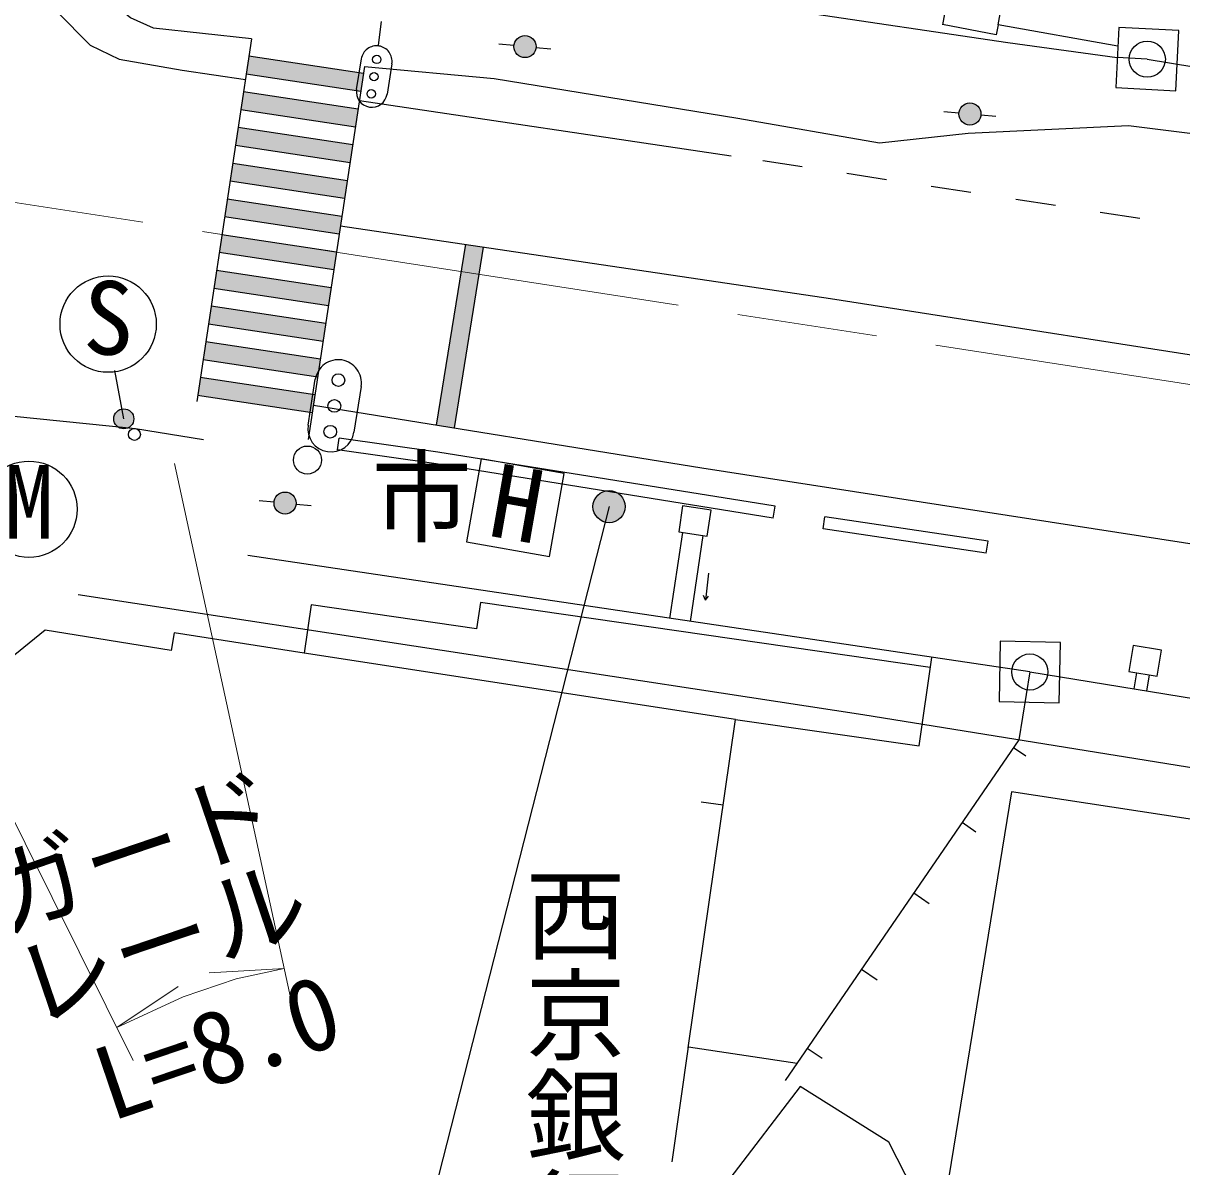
# Model space of a CAD drawing. Units: millimetres at full size, sheet at 1:1000; details may follow other scales. Extents: x 40000 to 193597266, y 20000 to 106988046.
# Drawn here: x 81927 to 110804, y 264498 to 292994 of the extents above; entities that cross this region are included whole.
import ezdxf
from ezdxf.enums import TextEntityAlignment as Align

# ---------------------------------------------------------------- set-up
doc = ezdxf.new("R2010")
doc.units = ezdxf.units.MM
doc.header["$LTSCALE"] = 1000
doc.linetypes.add('CHAIN', pattern=[18.5, 12, -1.5, 3.5, -1.5])
for name, color, linetype, lineweight in [('M-BGD', 7, 'Continuous', 25), ('M-BGD-EXST', 7, 'Continuous', 25), ('M-BMK', 2, 'CHAIN', 13), ('M-STR-HTXT', 7, 'Continuous', 13), ('M-STR-STRC', 7, 'Continuous', 25)]:
    doc.layers.add(name, color=color, linetype=linetype, lineweight=lineweight)
doc.layers.add('M-BMK-HTXT', color=7, linetype='Continuous')
doc.styles.add('@ＭＳ ゴシック', font='')
doc.styles.add('ＭＳ ゴシック', font='')
doc.styles.get('@ＭＳ ゴシック').set_extended_font_data('@MS Gothic')
doc.styles.get('ＭＳ ゴシック').set_extended_font_data('MS Gothic')

# ---------------------------------------------------------------- blocks, each defined once
blk = doc.blocks.new('ad')
at = {"layer": 'M-BGD'}
for p, q in [((0, 0), (-392, -119)), ((93, -306), (-299, -425))]:
    blk.add_line(p, q, dxfattribs=at)
blk.add_lwpolyline([(-867, -807), (-241, -617), (-451, 72), (-1076, -118)], close=True, dxfattribs=at)

msp = doc.modelspace()

# ---------------------------------------------------------------- hatches: boundary and pattern name
at = {"layer": 'M-BGD'}
for points in [[(94159, 292435, 1), (94707, 292387, 1)], [(105248, 290756, 1), (105795, 290708, 1)], [(88181, 281060, 1), (88728, 281012, 1)]]:
    msp.add_hatch(color=256, dxfattribs=at).paths.add_polyline_path(points)
at = {"layer": 'M-BGD-EXST'}
msp.add_hatch(color=256, dxfattribs=at).paths.add_polyline_path([(84421, 283385, 0.41421), (84184, 283123, 0.41421), (84447, 282886, 1)])
at = {"layer": 'M-STR-STRC'}
for points in [[(90343, 291294), (90410, 291739), (87552, 292171), (87485, 291726)], [(90208, 290405), (90275, 290849), (87418, 291281), (87350, 290836)], [(90074, 289515), (90141, 289960), (87283, 290391), (87216, 289946)], [(87149, 289501), (87082, 289056), (89939, 288625), (90006, 289070)], [(87014, 288611), (86947, 288166), (89805, 287735), (89872, 288180)], [(86880, 287722), (86813, 287277), (89670, 286845), (89737, 287287), (89080, 287389)], [(92838, 286807), (93283, 286738), (93392, 287417), (92947, 287483)], [(86745, 286832), (86678, 286387), (89536, 285955), (89603, 286400)], [(93283, 286738), (92838, 286807), (92222, 282981), (92666, 282909)], [(89402, 285065), (89469, 285510), (86611, 285942), (86544, 285497)], [(86477, 285052), (86409, 284607), (89267, 284175), (89334, 284620)], [(86342, 284162), (86275, 283717), (89133, 283285), (89200, 283730)], [(96576, 280551, 0.41421), (96925, 280997, 0.41421), (96480, 281345, 1)]]:
    msp.add_hatch(color=256, dxfattribs=at).paths.add_polyline_path(points)

# ---------------------------------------------------------------- linework, layer by layer
at = {"layer": 'M-BGD'}
for p, q in [((106179, 292707), (104842, 292961)), ((106226, 292957), (106179, 292707)), ((109210, 292424), (106226, 292957)), ((94159, 292435), (93785, 292468)), ((94707, 292387), (95080, 292355)), ((109943, 292099), (109194, 292139)), ((105248, 290756), (104874, 290788)), ((105795, 290708), (106169, 290675)), ((89757, 282361), (89799, 282658)), ((88181, 281060), (87807, 281093)), ((88728, 281012), (89102, 280979)), ((100620, 280663), (100668, 280960)), ((101864, 280394), (101908, 280691)), ((105974, 280088), (101908, 280691)), ((105930, 279791), (101864, 280394)), ((98045, 278162), (98364, 280303)), ((98559, 278085), (98878, 280227)), ((105930, 279791), (105974, 280088)), ((107014, 276828), (87523, 279727)), ((98936, 278617), (99010, 278720)), ((106919, 274727), (106607, 274940)), ((98825, 273594), (99376, 273514)), ((105673, 272836), (105327, 273074)), ((104509, 271054), (104123, 271319)), ((103212, 269147), (102818, 269418)), ((101838, 267197), (101469, 267450))]:
    msp.add_line(p, q, dxfattribs=at)
for points in [[(92270, 294769), (101194, 293292), (106469, 292517), (109194, 292139)], [(87617, 292603), (85179, 292867), (84601, 293125), (84406, 293285), (84407, 293438), (84519, 293554)], [(106226, 292957), (106274, 293224), (104932, 293464), (104841, 292954)], [(109943, 292099), (121517, 290196), (136330, 287910), (139040, 287452), (146719, 286146), (154246, 285047), (161828, 283922), (168035, 282863), (172049, 282199), (178417, 281344), (186773, 280039), (198783, 278305), (215131, 275632), (219772, 274883), (236193, 272188)], [(90436, 291912), (93663, 291617), (99738, 290624), (103266, 290009), (105478, 290252), (109473, 290441), (114382, 289827), (127091, 287859), (130391, 287134), (135022, 285271), (138250, 284813)], [(77405, 281997), (77858, 282422), (79038, 282920), (80409, 283252), (81032, 283268), (84725, 282897), (86425, 282620)], [(100668, 280960), (92265, 282308), (89799, 282658)], [(100620, 280663), (92220, 282011), (89757, 282361)], [(99004, 279288), (98936, 278617), (98884, 278733)], [(193202, 250068), (193204, 250760), (194595, 260690), (194567, 260903), (194379, 261118), (193642, 261310), (177355, 263909), (163501, 266077), (146853, 268727), (130895, 271243), (102856, 275761), (83296, 278747)], [(104535, 276936), (93323, 278556), (93229, 277907), (89107, 278502), (88933, 277297)], [(99683, 275644), (88933, 277297), (85693, 277801), (85612, 277364), (82476, 277867), (81314, 276934), (79796, 267322)], [(98504, 267463), (99683, 275644), (104257, 274991), (104571, 277191)], [(107014, 276828), (106741, 275135), (100920, 266650)], [(107014, 276828), (132652, 272653), (147316, 270277), (168458, 267058), (197450, 262274)], [(130692, 270157), (106556, 273845), (104706, 262467)], [(98101, 264620), (98508, 267492), (101214, 267080)], [(104525, 263109), (103503, 265114), (101289, 266496), (99537, 264207)]]:
    msp.add_lwpolyline(points, dxfattribs=at)
for points in [[(109234, 292888), (109155, 291390), (110653, 291310), (110732, 292808)], [(98361, 280965), (98265, 280318), (98977, 280212), (99073, 280859)], [(106280, 277594), (106248, 276094), (107747, 276062), (107780, 277561)]]:
    msp.add_lwpolyline(points, close=True, dxfattribs=at)
for centre, radius in [((94433, 292411), 275), ((109943, 292099), 450), ((105521, 290732), 275), ((84699, 282749), 150), ((89012, 282109), 350), ((88454, 281036), 275), ((107014, 276828), 450)]:
    msp.add_circle(centre, radius, dxfattribs=at)
at = {"layer": 'M-BGD-EXST'}
for p, q in [((84434, 283136), (84210, 284342)), ((93343, 282141), (92978, 280073)), ((95411, 281777), (93343, 282141)), ((95047, 279709), (95411, 281777)), ((92978, 280073), (95047, 279709))]:
    msp.add_line(p, q, dxfattribs=at)
for centre, radius in [((84045, 285495), 1200), ((84434, 283136), 250), ((82072, 280883), 1200)]:
    msp.add_circle(centre, radius, dxfattribs=at)
at = {"layer": 'M-BMK'}
msp.add_lwpolyline([(68112, 290639), (166524, 275385), (199945, 270053), (265868, 259675)], dxfattribs=at)
at = {"layer": 'M-STR-HTXT'}
for p, q in [((88650, 268451), (85695, 282024)), ((78988, 278555), (84669, 267150)), ((88434, 269440), (86565, 269333)), ((84259, 267973), (85792, 268991))]:
    msp.add_line(p, q, dxfattribs=at)
msp.add_lwpolyline([(84259, 267973), (85912, 268730), (87235, 269179), (88434, 269440)], dxfattribs=at)
at = {"layer": 'M-STR-STRC'}
for p, q in [((90848, 293035), (90771, 292443)), ((87617, 292603), (86253, 283571)), ((90410, 291739), (87552, 292171)), ((90235, 291344), (90355, 292104)), ((91116, 291985), (90996, 291224)), ((90343, 291294), (87485, 291726)), ((90436, 291912), (89032, 282619)), ((90275, 290849), (87418, 291281)), ((90208, 290405), (87350, 290836)), ((90308, 291064), (99574, 289686)), ((90141, 289960), (87283, 290391)), ((90074, 289515), (87216, 289946)), ((90006, 289070), (87149, 289501)), ((101338, 289417), (100358, 289567)), ((89939, 288625), (87082, 289056)), ((103443, 289095), (102455, 289246)), ((105548, 288774), (104560, 288925)), ((89872, 288180), (87014, 288611)), ((107653, 288452), (106665, 288603)), ((109758, 288130), (108770, 288281)), ((89805, 287735), (86947, 288166)), ((89738, 287290), (86880, 287722)), ((92948, 287488), (92222, 282981)), ((93392, 287417), (92666, 282909)), ((89670, 286845), (86813, 287277)), ((89603, 286400), (86745, 286832)), ((89536, 285955), (86678, 286387)), ((89469, 285510), (86611, 285942)), ((89402, 285065), (86544, 285497)), ((89334, 284620), (86477, 285052)), ((89267, 284175), (86409, 284607)), ((89200, 283730), (86342, 284162)), ((89029, 282980), (89208, 284121)), ((90349, 283941), (90170, 282800)), ((89133, 283285), (86275, 283717)), ((96528, 280948), (92070, 263450))]:
    msp.add_line(p, q, dxfattribs=at)
for points in [[(82288, 294174), (82762, 293285), (83593, 292448), (84318, 292101), (85892, 291826), (87464, 291589)], [(89837, 287945), (102047, 286131), (113756, 284311), (127346, 282111), (130932, 281634), (140081, 280178), (151215, 278438), (165841, 276193), (173303, 274957), (187688, 272713), (201407, 269627), (204864, 268735), (211115, 267641), (227839, 265111), (239906, 263282)], [(89161, 283473), (98837, 281916), (116794, 279130), (133170, 276621), (165343, 271519), (183457, 268737)]]:
    msp.add_lwpolyline(points, dxfattribs=at)
for centre, radius in [((90738, 292091), 105), ((90671, 291662), 105), ((90603, 291233), 105), ((89784, 284100), 158), ((89682, 283457), 158), ((89581, 282814), 158), ((96528, 280948), 400)]:
    msp.add_circle(centre, radius, dxfattribs=at)
for centre, radius, start, end in [((90735, 292045), 385, 81.068, 171.068), ((90735, 292045), 385, 351.068, 81.068), ((90616, 291284), 385, 171.068, 261.068), ((90616, 291284), 385, 261.068, 351.068), ((89779, 284031), 578, 81.068, 171.068), ((89779, 284031), 578, 351.068, 81.068), ((89600, 282890), 578, 171.068, 261.068), ((89600, 282890), 578, 261.068, 351.068)]:
    msp.add_arc(centre, radius, start, end, dxfattribs=at)

# ---------------------------------------------------------------- block references
at = {"rotation": 243.83602}
msp.add_blockref('ad', (109929, 276353), dxfattribs=at)

# ---------------------------------------------------------------- texts
at = {"layer": 'M-BGD-EXST', "style": 'ＭＳ ゴシック'}
for s, rotation, p in [('S', 358.508, (83390, 284202)), ('H', 350, (93371, 279691))]:
    msp.add_text(s, height=1833, rotation=rotation, dxfattribs=at).set_placement(p, align=Align.BOTTOM_LEFT)
msp.add_text('M', height=1833, dxfattribs=at).set_placement((81450, 279604), align=Align.BOTTOM_LEFT)
at = {"layer": 'M-BMK-HTXT', "style": '@ＭＳ ゴシック'}
msp.add_text('西京銀行', height=1833, rotation=270, dxfattribs=at).set_placement((94195, 272050), align=Align.BOTTOM_LEFT)
at = {"layer": 'M-STR-HTXT', "style": 'ＭＳ ゴシック'}
msp.add_text('市', height=1833, dxfattribs=at).set_placement((90610, 279719), align=Align.BOTTOM_LEFT)
for s, p in [('ガード', (81552, 269752)), ('レール', (82281, 267495)), ('L=8.0', (84285, 265099))]:
    msp.add_text(s, height=1833, rotation=18.773, dxfattribs=at).set_placement(p, align=Align.BOTTOM_LEFT)

doc.saveas('drawing.dxf')
